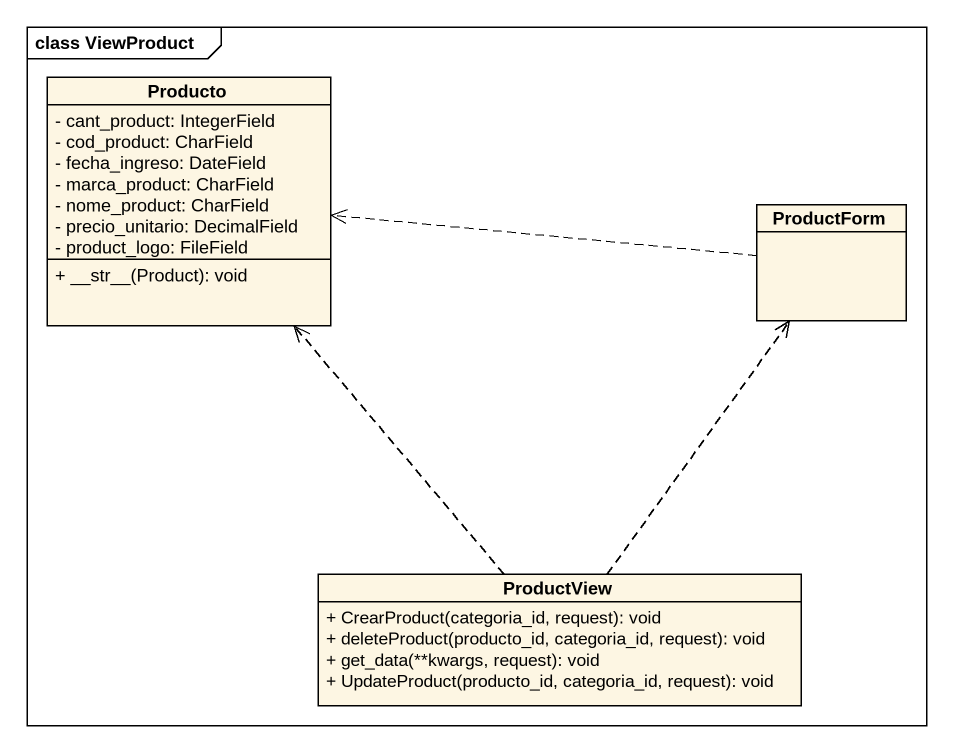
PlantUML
@startuml
mainframe class ViewProduct
hide circle
hide empty members
skinparam classAttributeIconSize 0
class Producto {
  - cant_product: IntegerField
  - cod_product: CharField
  - fecha_ingreso: DateField
  - marca_product: CharField
  - nome_product: CharField
  - precio_unitario: DecimalField
  - product_logo: FileField
  + ~__str~__(Product): void
}
class ProductForm
class ProductView {
  + CrearProduct(categoria_id, request): void
  + deleteProduct(producto_id, categoria_id, request): void
  + get_data(**kwargs, request): void
  + UpdateProduct(producto_id, categoria_id, request): void
}
ProductForm .left.> Producto
ProductView .up.> Producto
ProductView .up.> ProductForm
@enduml
